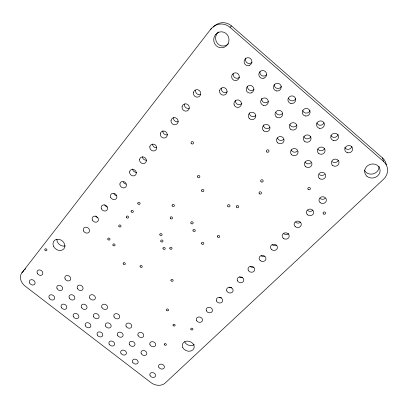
<?xml version="1.0" encoding="UTF-8"?>
<svg xmlns="http://www.w3.org/2000/svg" width="408" height="408" viewBox="0 0 408 408"><rect width="100%" height="100%" fill="white"/><g stroke="black" fill="none" stroke-linecap="round" stroke-linejoin="round"><path stroke-width="0.61" d="M213.195 27.157A14.03 13.382 -89.4 0 1 231.571 25.923L382.51 157.921L383.647 161.588A13.862 12.434 -15.4 0 1 383.423 179.367L165.133 383.076A10.445 8.16 22.2 0 1 150.975 382.627L25.22 286.197A10.883 8.604 36.3 0 1 21.874 272.845L210.701 29.269L211.66 28.56M21.874 272.845L23.96 270.575M24.791 269.668L25.628 268.76M210.701 29.269A14.27 13.617 89.6 0 1 229.984 27.316L231.571 25.923M229.984 27.316L383.647 161.588M382.51 157.921A13.627 12.25 -16 0 1 386.31 164.929M228.475 43.687A7.874 7.517 -89.6 0 1 217.474 43.452A7.874 7.517 -89.6 0 1 218.479 31.977M379.042 166.275A7.655 6.885 -15.8 0 1 373.075 173.91A7.655 6.885 -15.8 0 1 364.319 169.932M65.357 245.947A6.268 5.187 37.6 0 1 56.834 239.261M194.3 344.556A6.023 4.901 20 0 1 184.605 341.807M252.129 62.22A3.927 3.825 -76.9 0 1 245.779 58.038M239.445 77.336A3.83 3.764 88.5 0 1 233.213 73.823M266.562 74.771A3.891 3.815 -61.2 0 1 259.927 71.579M254.062 89.311A3.789 3.764 -69.5 0 1 247.518 86.159M281.449 86.389A3.876 3.789 -42.9 0 1 274.207 84.538M268.24 101.546A3.779 3.733 -27.6 0 1 261.717 98.41M295.678 98.772A3.871 3.748 -31.4 0 1 288.614 98.374M282.31 113.699A3.784 3.687 -19.1 0 1 275.925 112.475M310.009 110.594A3.871 3.708 -25.4 0 1 302.736 110.639M296.851 124.965A3.789 3.641 -16.3 0 1 289.904 124.527M324.029 122.798A3.876 3.662 -21.8 0 1 316.751 122.813M310.87 136.654A3.794 3.595 -14.8 0 1 303.781 136.491M338.094 134.456A3.881 3.621 -19.6 0 1 334.764 137.338A3.881 3.621 -19.6 0 1 330.898 135.471M324.651 148.558A3.8 3.555 -13.9 0 1 317.796 148.93M351.915 146.487A3.886 3.575 -17.9 0 1 348.554 149.323A3.886 3.575 -17.9 0 1 344.709 147.466M338.334 160.369A3.805 3.509 -13.2 0 1 332.245 161.68M227.307 91.805A3.754 3.687 66.2 0 1 221.274 88.235M97.849 217.882A3.284 2.82 37.6 0 1 95.819 216M241.893 103.464A3.713 3.687 44.6 0 1 235.436 100.358M107.335 207.004A3.325 2.887 38.1 0 1 104.749 204.928M221.493 297.784A3.218 2.739 17.3 0 1 219.346 297.294M255.928 115.489A3.703 3.657 5.1 0 1 249.431 113.021M116.51 195.707A3.361 2.958 38.7 0 1 113.898 193.596M231.729 287.854A3.259 2.8 16.1 0 1 229.097 287.048M269.861 127.429A3.708 3.616 -3.5 0 1 263.379 124.965M125.899 184.13A3.402 3.029 39.5 0 1 123.262 181.994M242.75 277.598A3.3 2.861 14.6 0 1 239.537 276.879M283.693 139.281A3.713 3.57 -6.1 0 1 277.415 138.052M136.67 172.319A3.448 3.106 40.5 0 1 132.585 168.978M253.48 267.194A3.341 2.927 12.9 0 1 250.226 266.47M297.427 151.047A3.718 3.529 -7.3 0 1 291.154 149.807M146.549 160.166A3.488 3.182 41.7 0 1 142.417 156.774M264.471 256.535A3.386 2.994 10.9 0 1 261.171 255.811M311.059 162.731A3.723 3.483 -8 0 1 305.036 162.032M156.672 147.706A3.534 3.264 43.3 0 1 152.5 144.259M276.782 245.142A3.437 3.06 8.6 0 1 272.381 244.892M324.6 174.328A3.728 3.442 -8.3 0 1 319.347 174.568M167.622 134.793A3.58 3.346 45.5 0 1 162.869 130.835M288.777 233.585A3.488 3.131 5.9 0 1 283.866 233.708M178.281 121.686A3.626 3.427 48.6 0 1 173.476 117.662M300.635 222.1A3.539 3.198 2.9 0 1 295.637 222.238M189.215 108.237A3.677 3.514 53.2 0 1 184.365 104.142M312.788 210.319A3.601 3.264 -0.6 0 1 307.709 210.482M200.44 94.437A3.738 3.601 60.4 0 1 195.539 90.265M325.252 198.242A3.662 3.335 -4.4 0 1 320.086 198.431M81.472 307.459A3.08 2.468 31 0 0 86.537 308.667A3.08 2.468 31 0 0 84.329 304.235A3.08 2.468 31 0 0 81.472 307.459M190.857 329.322A1.107 0.908 20.1 0 0 192.714 329.761A1.107 0.908 20.1 0 0 192.025 328.195A1.107 0.908 20.1 0 0 190.857 329.322M166.52 310.141A1.112 0.923 23.3 0 0 168.376 310.575A1.112 0.923 23.3 0 0 167.662 308.978A1.112 0.923 23.3 0 0 166.52 310.141M69.309 298.064A3.096 2.484 32.5 0 0 74.378 299.268A3.096 2.484 32.5 0 0 72.124 294.795A3.096 2.484 32.5 0 0 69.309 298.064M160.278 133.839A3.641 3.392 44.9 0 0 165.113 137.873A3.641 3.392 44.9 0 0 165.903 131.906A3.641 3.392 44.9 0 0 160.278 133.839M318.582 153.362A3.861 3.611 -13 0 0 324.977 151.414A3.861 3.611 -13 0 0 320.147 147.227A3.861 3.611 -13 0 0 318.582 153.362M319.357 178.393A3.789 3.494 -7.6 0 0 325.65 176.557A3.789 3.494 -7.6 0 0 320.902 172.472A3.789 3.494 -7.6 0 0 319.357 178.393M170.279 218.204A1.193 1.066 28.7 0 0 172.278 218.637A1.193 1.066 28.7 0 0 171.513 216.821A1.193 1.066 28.7 0 0 170.279 218.204M347.728 152.776A3.953 3.631 -17.2 0 0 352.497 148.048A3.953 3.631 -17.2 0 0 345.918 146.747A3.953 3.631 -17.2 0 0 347.728 152.776M215.475 34.675A8.012 7.65 89.4 0 0 220.065 47.695A8.012 7.65 89.4 0 0 228.536 37.031A8.012 7.65 89.4 0 0 215.475 34.675M366.874 176.205A7.788 6.992 -15.2 0 0 379.848 172.523A7.788 6.992 -15.2 0 0 370.469 164.281A7.788 6.992 -15.2 0 0 366.874 176.205M53.601 246.432A6.365 5.238 37.4 0 0 63.923 248.804A6.365 5.238 37.4 0 0 59.272 239.353A6.365 5.238 37.4 0 0 53.601 246.432M182.682 347.371A6.11 4.947 20.1 0 0 192.933 349.865A6.11 4.947 20.1 0 0 189.149 341.282A6.11 4.947 20.1 0 0 182.682 347.371M236.354 206.984A1.234 1.132 16 0 0 238.445 207.427A1.234 1.132 16 0 0 237.731 205.54A1.234 1.132 16 0 0 236.354 206.984M261.084 181.795A1.27 1.193 8.7 0 0 263.165 181.167A1.27 1.193 8.7 0 0 261.513 179.775A1.27 1.193 8.7 0 0 261.084 181.795M308.229 189.485A1.306 1.199 -2.9 0 0 310.386 188.858A1.306 1.199 -2.9 0 0 308.734 187.456A1.306 1.199 -2.9 0 0 308.229 189.485M137.894 203.689A1.199 1.061 35 0 0 139.883 204.112A1.199 1.061 35 0 0 139.082 202.281A1.199 1.061 35 0 0 137.894 203.689M201.608 243.653A1.183 1.051 21.6 0 0 203.602 244.091A1.183 1.051 21.6 0 0 202.878 242.316A1.183 1.051 21.6 0 0 201.608 243.653M170.993 280.607A1.137 0.969 24.1 0 0 172.9 281.046A1.137 0.969 24.1 0 0 172.171 279.373A1.137 0.969 24.1 0 0 170.993 280.607M197.513 176.934A1.239 1.153 28.5 0 0 199.604 177.368A1.239 1.153 28.5 0 0 198.839 175.43A1.239 1.153 28.5 0 0 197.513 176.934M172.13 205.821A1.204 1.086 29.8 0 0 174.15 206.249A1.204 1.086 29.8 0 0 173.38 204.403A1.204 1.086 29.8 0 0 172.13 205.821M140.117 266.73A1.137 0.969 28.6 0 0 142.015 267.158A1.137 0.969 28.6 0 0 141.255 265.475A1.137 0.969 28.6 0 0 140.117 266.73M112.965 245.172A1.147 0.979 33.1 0 0 114.862 245.596A1.147 0.979 33.1 0 0 114.072 243.882A1.147 0.979 33.1 0 0 112.965 245.172M44.951 250.017A1.122 0.913 37.8 0 0 46.767 250.43A1.122 0.913 37.8 0 0 45.925 248.773A1.122 0.913 37.8 0 0 44.951 250.017M191.143 143.183A1.27 1.204 37.6 0 0 193.28 143.611A1.27 1.204 37.6 0 0 192.489 141.591A1.27 1.204 37.6 0 0 191.143 143.183M169.856 248.579A1.168 1.02 26.2 0 0 171.809 249.013A1.168 1.02 26.2 0 0 171.059 247.268A1.168 1.02 26.2 0 0 169.856 248.579M107.901 239.363A1.153 0.984 34.1 0 0 109.798 239.787A1.153 0.984 34.1 0 0 108.997 238.058A1.153 0.984 34.1 0 0 107.901 239.363M163.042 248.712A1.163 1.015 27.1 0 0 164.99 249.145A1.163 1.015 27.1 0 0 164.235 247.406A1.163 1.015 27.1 0 0 163.042 248.712M118.881 226.302A1.168 1.01 34.4 0 0 120.814 226.726A1.168 1.01 34.4 0 0 120.013 224.961A1.168 1.01 34.4 0 0 118.881 226.302M160.834 241.322A1.168 1.02 28 0 0 162.787 241.755A1.168 1.02 28 0 0 162.027 239.996A1.168 1.02 28 0 0 160.834 241.322M126.378 217.388A1.178 1.03 34.6 0 0 128.331 217.811A1.178 1.03 34.6 0 0 127.531 216.021A1.178 1.03 34.6 0 0 126.378 217.388M159.9 234.906A1.173 1.03 28.7 0 0 161.864 235.334A1.173 1.03 28.7 0 0 161.099 233.565A1.173 1.03 28.7 0 0 159.9 234.906M131.136 211.726A1.188 1.045 34.7 0 0 133.105 212.155A1.188 1.045 34.7 0 0 132.304 210.344A1.188 1.045 34.7 0 0 131.136 211.726M227.644 206.137A1.229 1.127 18.1 0 0 229.73 206.576A1.229 1.127 18.1 0 0 229.005 204.689A1.229 1.127 18.1 0 0 227.644 206.137M201.547 190.898A1.229 1.137 25.7 0 0 203.623 191.332A1.229 1.137 25.7 0 0 202.868 189.429A1.229 1.137 25.7 0 0 201.547 190.898M190.908 223.13A1.199 1.076 24.8 0 0 192.928 223.569A1.199 1.076 24.8 0 0 192.178 221.748A1.199 1.076 24.8 0 0 190.908 223.13M266.827 151.965A1.3 1.244 3.5 0 0 268.969 151.291A1.3 1.244 3.5 0 0 267.276 149.853A1.3 1.244 3.5 0 0 266.827 151.965M193.025 230.795A1.193 1.066 23.8 0 0 195.034 231.234A1.193 1.066 23.8 0 0 194.295 229.429A1.193 1.066 23.8 0 0 193.025 230.795M217.398 236.773A1.199 1.071 19.1 0 0 219.417 237.211A1.199 1.071 19.1 0 0 218.703 235.411A1.199 1.071 19.1 0 0 217.398 236.773M259.396 193.805A1.26 1.168 9.8 0 0 261.462 193.198A1.26 1.168 9.8 0 0 259.82 191.826A1.26 1.168 9.8 0 0 259.396 193.805M123.231 263.9A1.132 0.959 30.5 0 0 125.113 264.328A1.132 0.959 30.5 0 0 124.338 262.65A1.132 0.959 30.5 0 0 123.231 263.9M323.468 213.955A1.295 1.163 -2.5 0 0 325.62 213.369A1.295 1.163 -2.5 0 0 323.993 211.992A1.295 1.163 -2.5 0 0 323.468 213.955M173.069 325.38A1.097 0.903 22.1 0 0 174.91 325.819A1.097 0.903 22.1 0 0 174.211 324.253A1.097 0.903 22.1 0 0 173.069 325.38M164.307 344.648A1.076 0.867 22.3 0 0 166.112 345.081A1.076 0.867 22.3 0 0 165.413 343.567A1.076 0.867 22.3 0 0 164.307 344.648M37.342 273.375A3.137 2.509 36.3 0 0 42.412 274.564A3.137 2.509 36.3 0 0 40.055 269.984A3.137 2.509 36.3 0 0 37.342 273.375M29.662 283.055A3.101 2.453 36 0 0 34.67 284.238A3.101 2.453 36 0 0 32.319 279.74A3.101 2.453 36 0 0 29.662 283.055M158.789 367.164A3.014 2.382 22.1 0 0 163.832 368.409A3.014 2.382 22.1 0 0 161.874 364.227A3.014 2.382 22.1 0 0 158.789 367.164M150.042 375.559A2.983 2.331 22.6 0 0 155.02 376.798A2.983 2.331 22.6 0 0 153.066 372.683A2.983 2.331 22.6 0 0 150.042 375.559M249.278 65.413A3.993 3.891 -77.9 0 0 250.537 58.614A3.993 3.891 -77.9 0 0 244.168 60.965A3.993 3.891 -77.9 0 0 249.278 65.413M232.55 74.19A3.896 3.825 85.7 0 0 234.789 80.539A3.896 3.825 85.7 0 0 239.073 75.403A3.896 3.825 85.7 0 0 232.55 74.19M263.961 78.163A3.958 3.881 -60.8 0 0 265.282 71.451A3.958 3.881 -60.8 0 0 258.886 73.746A3.958 3.881 -60.8 0 0 263.961 78.163M251.292 92.897A3.85 3.83 -71.4 0 0 252.537 86.348A3.85 3.83 -71.4 0 0 246.269 88.562A3.85 3.83 -71.4 0 0 251.292 92.897M276.512 90.969A3.942 3.856 -41 0 0 281.025 85.858A3.942 3.856 -41 0 0 274.411 84.609A3.942 3.856 -41 0 0 276.512 90.969M263.726 105.463A3.84 3.794 -22.9 0 0 268.122 100.49A3.84 3.794 -22.9 0 0 261.61 99.241A3.84 3.794 -22.9 0 0 263.726 105.463M290.97 103.515A3.937 3.815 -29.7 0 0 295.535 98.481A3.937 3.815 -29.7 0 0 288.93 97.226A3.937 3.815 -29.7 0 0 290.97 103.515M276.262 116.928A3.845 3.748 -16.8 0 0 282.586 114.832A3.845 3.748 -16.8 0 0 277.649 110.548A3.845 3.748 -16.8 0 0 276.262 116.928M305.317 115.969A3.937 3.769 -24 0 0 309.937 111.017A3.937 3.769 -24 0 0 303.338 109.747A3.937 3.769 -24 0 0 305.317 115.969M290.476 129.163A3.85 3.703 -14.8 0 0 296.82 127.118A3.85 3.703 -14.8 0 0 291.919 122.864A3.85 3.703 -14.8 0 0 290.476 129.163M319.561 128.331A3.942 3.723 -20.8 0 0 324.233 123.451A3.942 3.723 -20.8 0 0 317.638 122.176A3.942 3.723 -20.8 0 0 319.561 128.331M304.577 141.311A3.856 3.652 -13.7 0 0 310.952 139.312A3.856 3.652 -13.7 0 0 306.087 135.089A3.856 3.652 -13.7 0 0 304.577 141.311M333.698 140.597A3.947 3.677 -18.7 0 0 338.416 135.798A3.947 3.677 -18.7 0 0 331.832 134.507A3.947 3.677 -18.7 0 0 333.698 140.597M332.479 165.332A3.866 3.565 -12.4 0 0 338.9 163.429A3.866 3.565 -12.4 0 0 334.106 159.273A3.866 3.565 -12.4 0 0 332.479 165.332M65.107 278.939A3.142 2.55 34.1 0 0 70.242 280.138A3.142 2.55 34.1 0 0 67.947 275.548A3.142 2.55 34.1 0 0 65.107 278.939M77.454 288.522A3.126 2.54 32.6 0 0 82.584 289.731A3.126 2.54 32.6 0 0 80.335 285.177A3.126 2.54 32.6 0 0 77.454 288.522M89.729 298.049A3.111 2.525 31 0 0 94.855 299.263A3.111 2.525 31 0 0 92.647 294.755A3.111 2.525 31 0 0 89.729 298.049M101.929 307.52A3.101 2.514 29.4 0 0 107.054 308.734A3.101 2.514 29.4 0 0 104.882 304.266A3.101 2.514 29.4 0 0 101.929 307.52M114.056 316.929A3.091 2.499 27.9 0 0 119.177 318.153A3.091 2.499 27.9 0 0 117.045 313.726A3.091 2.499 27.9 0 0 114.056 316.929M126.108 326.283A3.08 2.489 26.4 0 0 131.223 327.512A3.08 2.489 26.4 0 0 129.137 323.126A3.08 2.489 26.4 0 0 126.108 326.283M138.088 335.585A3.07 2.474 24.9 0 0 143.203 336.819A3.07 2.474 24.9 0 0 141.153 332.469A3.07 2.474 24.9 0 0 138.088 335.585M149.996 344.826A3.06 2.458 23.5 0 0 155.106 346.066A3.06 2.458 23.5 0 0 153.097 341.756A3.06 2.458 23.5 0 0 149.996 344.826M57.074 288.614A3.111 2.494 34 0 0 62.143 289.813A3.111 2.494 34 0 0 59.849 285.299A3.111 2.494 34 0 0 57.074 288.614M93.565 316.797A3.065 2.458 29.6 0 0 98.624 318.01A3.065 2.458 29.6 0 0 96.456 313.619A3.065 2.458 29.6 0 0 93.565 316.797M105.585 326.079A3.055 2.448 28.1 0 0 110.639 327.298A3.055 2.448 28.1 0 0 108.513 322.942A3.055 2.448 28.1 0 0 105.585 326.079M117.529 335.305A3.045 2.433 26.7 0 0 122.584 336.529A3.045 2.433 26.7 0 0 120.493 332.214A3.045 2.433 26.7 0 0 117.529 335.305M129.407 344.474A3.034 2.417 25.3 0 0 134.456 345.704A3.034 2.417 25.3 0 0 132.406 341.43A3.034 2.417 25.3 0 0 129.407 344.474M141.214 353.593A3.024 2.402 24 0 0 146.258 354.827A3.024 2.402 24 0 0 144.248 350.589A3.024 2.402 24 0 0 141.214 353.593M49.215 298.085A3.075 2.438 33.8 0 0 54.223 299.278A3.075 2.438 33.8 0 0 51.933 294.841A3.075 2.438 33.8 0 0 49.215 298.085M61.343 307.403A3.06 2.428 32.4 0 0 66.346 308.601A3.06 2.428 32.4 0 0 64.097 304.205A3.06 2.428 32.4 0 0 61.343 307.403M73.399 316.664A3.045 2.417 31 0 0 78.397 317.868A3.045 2.417 31 0 0 76.189 313.512A3.045 2.417 31 0 0 73.399 316.664M85.384 325.875A3.034 2.407 29.7 0 0 90.377 327.083A3.034 2.407 29.7 0 0 88.21 322.764A3.034 2.407 29.7 0 0 85.384 325.875M97.298 335.029A3.024 2.392 28.3 0 0 102.291 336.243A3.024 2.392 28.3 0 0 100.159 331.959A3.024 2.392 28.3 0 0 97.298 335.029M109.14 344.128A3.014 2.382 27 0 0 114.128 345.346A3.014 2.382 27 0 0 112.037 341.103A3.014 2.382 27 0 0 109.14 344.128M120.911 353.175A3.004 2.366 25.7 0 0 125.899 354.399A3.004 2.366 25.7 0 0 123.848 350.192A3.004 2.366 25.7 0 0 120.911 353.175M132.615 362.166A2.994 2.351 24.4 0 0 137.598 363.4A2.994 2.351 24.4 0 0 135.584 359.229A2.994 2.351 24.4 0 0 132.615 362.166M83.594 230.984A3.295 2.785 36.9 0 0 88.985 232.193A3.295 2.785 36.9 0 0 86.639 227.241A3.295 2.785 36.9 0 0 83.594 230.984M196.472 320.341A3.188 2.647 19.5 0 0 201.827 321.601A3.188 2.647 19.5 0 0 199.879 317.052A3.188 2.647 19.5 0 0 196.472 320.341M219.581 90.642A3.82 3.748 63.1 0 0 224.584 94.937A3.82 3.748 63.1 0 0 225.695 88.465A3.82 3.748 63.1 0 0 219.581 90.642M92.412 220.055A3.335 2.851 37.4 0 0 97.879 221.264A3.335 2.851 37.4 0 0 95.533 216.225A3.335 2.851 37.4 0 0 92.412 220.055M206.336 310.748A3.223 2.708 18.6 0 0 211.767 312.013A3.223 2.708 18.6 0 0 209.824 307.382A3.223 2.708 18.6 0 0 206.336 310.748M234.151 104.907A3.779 3.743 40.7 0 0 240.562 106.146A3.779 3.743 40.7 0 0 238.379 99.991A3.779 3.743 40.7 0 0 234.151 104.907M101.444 208.865A3.376 2.922 37.9 0 0 106.983 210.074A3.376 2.922 37.9 0 0 104.637 204.938A3.376 2.922 37.9 0 0 101.444 208.865M216.434 300.931A3.264 2.769 17.5 0 0 221.937 302.2A3.264 2.769 17.5 0 0 219.999 297.488A3.264 2.769 17.5 0 0 216.434 300.931M249.533 118.718A3.769 3.713 7.8 0 0 255.699 116.647A3.769 3.713 7.8 0 0 250.777 112.409A3.769 3.713 7.8 0 0 249.533 118.718M110.69 197.401A3.417 2.994 38.5 0 0 116.311 198.614A3.417 2.994 38.5 0 0 113.965 193.382A3.417 2.994 38.5 0 0 110.69 197.401M226.766 290.884A3.305 2.83 16.2 0 0 232.346 292.159A3.305 2.83 16.2 0 0 230.418 287.36A3.305 2.83 16.2 0 0 226.766 290.884M263.701 130.825A3.769 3.672 -1.6 0 0 269.897 128.806A3.769 3.672 -1.6 0 0 265.006 124.598A3.769 3.672 -1.6 0 0 263.701 130.825M119.896 183.988A3.458 3.065 39.3 0 0 124.542 187.767A3.458 3.065 39.3 0 0 125.118 182.31A3.458 3.065 39.3 0 0 119.896 183.988M237.349 280.597A3.351 2.897 14.8 0 0 243.005 281.877A3.351 2.897 14.8 0 0 241.087 276.991A3.351 2.897 14.8 0 0 237.349 280.597M277.766 142.846A3.774 3.626 -4.8 0 0 283.988 140.872A3.774 3.626 -4.8 0 0 279.133 136.695A3.774 3.626 -4.8 0 0 277.766 142.846M129.617 171.921A3.499 3.142 40.2 0 0 134.303 175.761A3.499 3.142 40.2 0 0 134.936 170.182A3.499 3.142 40.2 0 0 129.617 171.921M248.181 270.06A3.397 2.963 13.1 0 0 253.919 271.345A3.397 2.963 13.1 0 0 252.011 266.368A3.397 2.963 13.1 0 0 248.181 270.06M291.73 154.78A3.779 3.58 -6.3 0 0 297.978 152.857A3.779 3.58 -6.3 0 0 293.158 148.711A3.779 3.58 -6.3 0 0 291.73 154.78M139.577 159.543A3.545 3.223 41.4 0 0 144.315 163.45A3.545 3.223 41.4 0 0 144.998 157.743A3.545 3.223 41.4 0 0 139.577 159.543M260.263 260.625A3.442 3.029 11.2 0 0 265.889 259.182A3.442 3.029 11.2 0 0 261.436 255.51A3.442 3.029 11.2 0 0 260.263 260.625M305.597 166.627A3.784 3.539 -7.1 0 0 311.86 164.75A3.784 3.539 -7.1 0 0 307.081 160.635A3.784 3.539 -7.1 0 0 305.597 166.627M149.797 146.855A3.59 3.305 42.9 0 0 154.581 150.822A3.59 3.305 42.9 0 0 155.315 144.993A3.59 3.305 42.9 0 0 149.797 146.855M271.641 249.589A3.494 3.101 8.9 0 0 277.374 248.095A3.494 3.101 8.9 0 0 272.875 244.361A3.494 3.101 8.9 0 0 271.641 249.589M283.305 238.282A3.545 3.167 6.3 0 0 289.145 236.732A3.545 3.167 6.3 0 0 284.606 232.937A3.545 3.167 6.3 0 0 283.305 238.282M171.034 120.477A3.687 3.478 47.8 0 0 175.919 124.588A3.687 3.478 47.8 0 0 176.771 118.478A3.687 3.478 47.8 0 0 171.034 120.477M295.265 226.685A3.601 3.238 3.3 0 0 301.216 225.078A3.601 3.238 3.3 0 0 296.636 221.223A3.601 3.238 3.3 0 0 295.265 226.685M182.075 106.769A3.743 3.565 52.1 0 0 187.012 110.945A3.743 3.565 52.1 0 0 187.925 104.693A3.743 3.565 52.1 0 0 182.075 106.769M307.525 214.792A3.662 3.31 -0.1 0 0 313.594 213.129A3.662 3.31 -0.1 0 0 308.968 209.207A3.662 3.31 -0.1 0 0 307.525 214.792M193.412 92.687A3.8 3.657 58.9 0 0 198.4 96.941A3.8 3.657 58.9 0 0 199.379 90.54A3.8 3.657 58.9 0 0 193.412 92.687M320.107 202.592A3.723 3.381 -3.9 0 0 326.298 200.864A3.723 3.381 -3.9 0 0 321.626 196.88A3.723 3.381 -3.9 0 0 320.107 202.592"/></g></svg>
